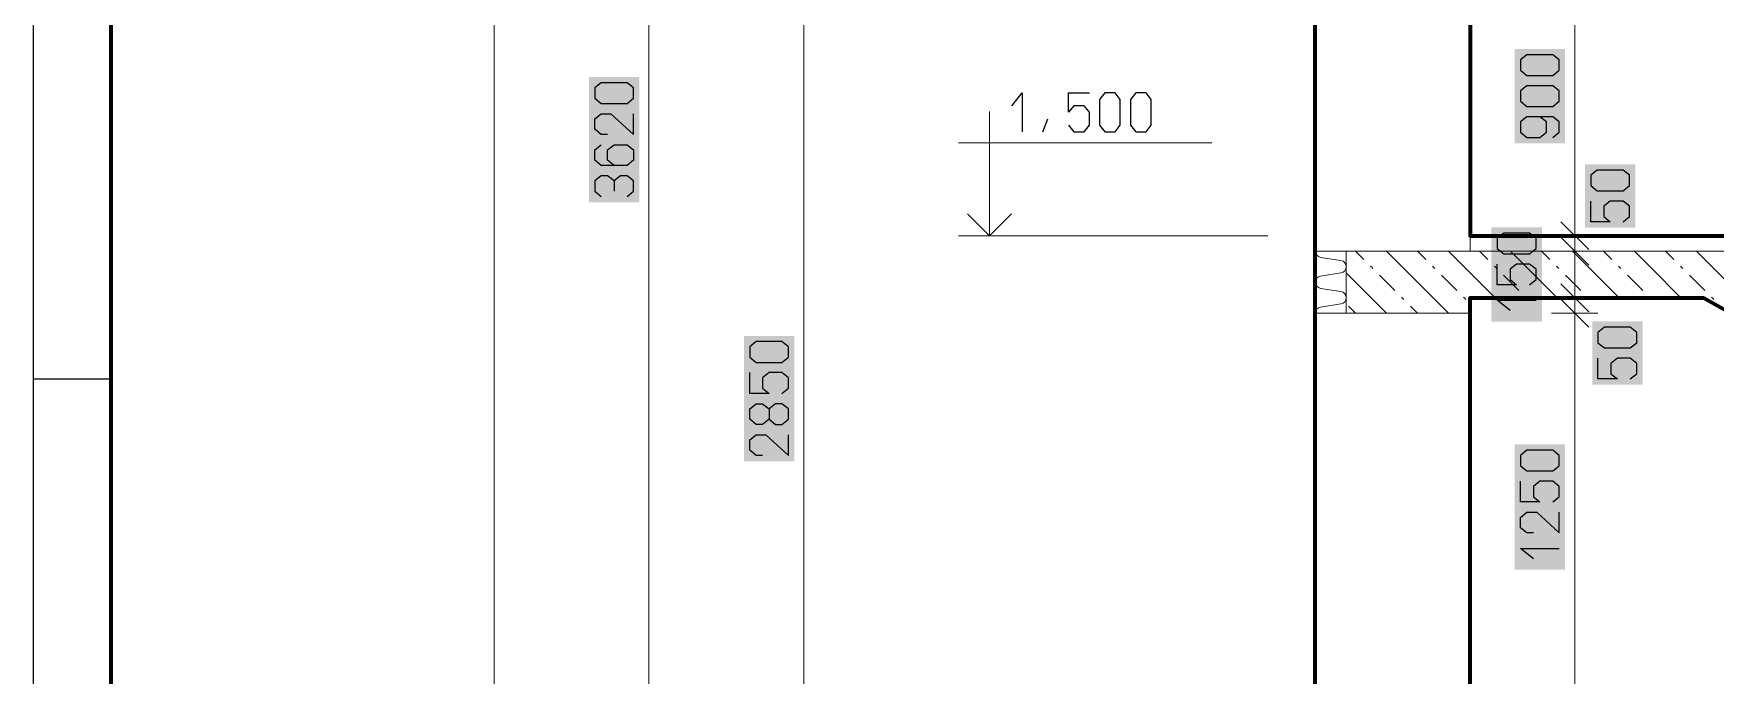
# Model space of a CAD drawing. Header units: millimetres. Extents: x 9557 to 76822, y 14597 to 67378.
# Drawn here: x 47872 to 53299, y 58422 to 60491 of the extents above; entities that cross this region are included whole.
import ezdxf

# ---------------------------------------------------------------- set-up
doc = ezdxf.new("R2010")
doc.units = ezdxf.units.MM
doc.layers.add('PDF_Geometry', color=7, linetype='Continuous')
doc.layers.add('PDF_Solid Fills', color=7, linetype='Continuous')

msp = doc.modelspace()

# ---------------------------------------------------------------- linework, layer by layer
at = {"layer": 'PDF_Geometry', "lineweight": 25}
for points in [[(47871.9, 46628.2), (47871.9, 67128.2), (76572, 67128.2), (76572, 46628.2)], [(52670, 60373.2), (52690.9, 60356.5), (52774.2, 60356.5), (52795, 60373.2), (52795, 60406.5), (52774.2, 60423.2), (52690.9, 60423.2), (52670, 60406.5)], [(49682.6, 60282.9), (49703.5, 60266.2), (49786.7, 60266.2), (49807.6, 60282.9), (49807.6, 60316.2), (49786.7, 60332.9), (49703.5, 60332.9), (49682.6, 60316.2)], [(51328.6, 60300.1), (51311.9, 60279.3), (51311.9, 60196), (51328.6, 60175.1), (51361.9, 60175.1), (51378.6, 60196), (51378.6, 60279.3), (51361.9, 60300.1)], [(51428.6, 60300.1), (51411.9, 60279.3), (51411.9, 60196), (51428.6, 60175.1), (51461.9, 60175.1), (51478.6, 60196), (51478.6, 60279.3), (51461.9, 60300.1)], [(52670, 60273.2), (52690.9, 60256.5), (52774.2, 60256.5), (52795, 60273.2), (52795, 60306.5), (52774.2, 60323.2), (52690.9, 60323.2), (52670, 60306.5)], [(52896.9, 60001.5), (52917.8, 59984.8), (53001, 59984.8), (53021.9, 60001.5), (53021.9, 60034.8), (53001, 60051.5), (52917.8, 60051.5), (52896.9, 60034.8)], [(52595, 59798.2), (52615.9, 59781.5), (52699.2, 59781.5), (52720, 59798.2), (52720, 59831.5), (52699.2, 59848.2), (52615.9, 59848.2), (52595, 59831.5)], [(52920, 59494.8), (52940.9, 59478.1), (53024.2, 59478.1), (53045, 59494.8), (53045, 59528.1), (53024.2, 59544.8), (52940.9, 59544.8), (52920, 59528.1)], [(50182.6, 59448.2), (50203.5, 59431.5), (50286.7, 59431.5), (50307.6, 59448.2), (50307.6, 59481.5), (50286.7, 59498.2), (50203.5, 59498.2), (50182.6, 59481.5)], [(50307.6, 59248.2), (50307.6, 59281.5), (50286.7, 59298.2), (50266, 59298.2), (50245.1, 59281.5), (50245.1, 59248.2), (50266, 59231.5), (50286.7, 59231.5)], [(52670, 59098.2), (52690.9, 59081.5), (52774.2, 59081.5), (52795, 59098.2), (52795, 59131.5), (52774.2, 59148.2), (52690.9, 59148.2), (52670, 59131.5)]]:
    msp.add_lwpolyline(points, close=True, dxfattribs=at)
at = {"layer": 'PDF_Geometry', "lineweight": 70}
msp.add_lwpolyline([(48121.9, 66878.2), (76322, 66878.2), (76322, 46878.2), (48121.9, 46878.2)], close=True, dxfattribs=at)
at = {"layer": 'PDF_Geometry', "lineweight": 18}
for points in [[(49282.6, 57889.8), (49357.6, 57889.8), (49857.6, 57889.8), (49857.6, 57939.8), (49857.6, 58339.8), (49857.6, 61959.3), (49857.6, 65742.5), (49357.6, 65742.5), (49357.6, 65817.5)], [(49782.6, 57889.8), (49857.6, 57889.8), (50357.6, 57889.8), (50357.6, 60739.8), (50357.6, 62239.8), (50357.6, 65742.5), (49857.6, 65742.5), (49857.6, 65817.5)], [(49357.6, 54489.8), (49357.6, 54989.8), (49357.6, 56589.8), (49357.6, 57889.8), (49357.6, 65742.5)], [(52845, 62564.8), (52845, 62489.8), (52845, 62239.8), (52845, 60739.8), (52845, 59839.8), (52845, 59789.8), (52845, 59639.8), (52845, 59589.8), (52845, 58339.8), (52845, 58039.8), (52845, 56839.8), (52845, 56789.8), (52845, 56639.8), (52845, 56449.7), (52845, 56439.8), (52845, 56286.5), (52845, 55854.4), (52845, 55739.2), (52845, 55339.8), (52845, 55264.8)], [(50956.6, 59839.8), (50956.6, 60239.8)], [(50856.6, 60139.8), (51674.2, 60139.8)], [(50885.9, 59910.5), (50956.6, 59839.8), (51027.3, 59910.5)], [(52890, 59794.8), (52800, 59884.8)], [(50856.6, 59839.8), (51854.2, 59839.8)], [(52507.6, 59839.8), (52507.6, 59789.8)], [(52920, 59839.8), (52845, 59839.8), (52770, 59839.8)], [(52890, 59744.8), (52800, 59834.8)], [(52107.6, 59589.8), (52107.6, 59789.8)], [(52164.5, 59763.2), (52137.8, 59789.8)], [(52437.8, 59589.8), (52289.7, 59738), (52237.8, 59789.8)], [(52364.5, 59763.2), (52337.8, 59789.8)], [(52587.8, 59639.8), (52489.7, 59738), (52437.8, 59789.8)], [(52564.5, 59763.2), (52537.8, 59789.8)], [(52787.8, 59639.8), (52689.7, 59738), (52637.8, 59789.8)], [(52764.5, 59763.2), (52737.8, 59789.8)], [(52920, 59789.8), (52845, 59789.8), (52770, 59789.8)], [(52987.8, 59639.8), (52889.7, 59738), (52837.8, 59789.8)], [(52964.5, 59763.2), (52937.8, 59789.8)], [(53187.8, 59639.8), (53089.7, 59738), (53037.8, 59789.8)], [(53164.5, 59763.2), (53137.8, 59789.8)], [(53550.7, 59476.9), (53489.7, 59538), (53289.7, 59738), (53237.8, 59789.8)], [(52237.8, 59589.8), (52107.6, 59720)], [(52193.3, 59734.4), (52189.7, 59738), (52186.1, 59741.6)], [(52264.5, 59663.2), (52214.9, 59712.8)], [(52393.3, 59734.4), (52389.7, 59738), (52386.1, 59741.6)], [(52464.5, 59663.2), (52414.9, 59712.8)], [(52593.3, 59734.4), (52589.7, 59738), (52586.1, 59741.6)], [(52664.5, 59663.2), (52614.9, 59712.8)], [(52793.3, 59734.4), (52789.7, 59738), (52786.1, 59741.6)], [(52864.5, 59663.2), (52814.9, 59712.8)], [(52993.3, 59734.4), (52989.7, 59738), (52986.1, 59741.6)], [(53064.5, 59663.2), (53014.9, 59712.8)], [(53193.3, 59734.4), (53189.7, 59738), (53186.1, 59741.6)], [(53264.5, 59663.2), (53214.9, 59712.8)], [(52293.3, 59634.4), (52289.7, 59638), (52286.1, 59641.6)], [(52493.3, 59634.4), (52489.7, 59638), (52486.1, 59641.6)], [(52687.8, 59639.8), (52686.1, 59641.6)], [(52890, 59594.8), (52800, 59684.8)], [(52887.8, 59639.8), (52886.1, 59641.6)], [(53087.8, 59639.8), (53086.1, 59641.6)], [(53293.3, 59634.4), (53289.7, 59638), (53286.1, 59641.6)], [(52137.8, 59589.8), (52114.9, 59612.8)], [(52337.8, 59589.8), (52314.9, 59612.8)], [(52920, 59639.8), (52845, 59639.8), (52770, 59639.8)], [(52920, 59589.8), (52845, 59589.8), (52770, 59589.8)], [(52890, 59544.8), (52800, 59634.8)]]:
    msp.add_lwpolyline(points, dxfattribs=at)
at = {"layer": 'PDF_Geometry', "lineweight": 70}
for points in [[(50007.6, 57889.8), (51537.6, 57889.8), (51537.6, 57939.8), (52037.6, 57939.8), (52037.6, 58339.8), (52007.6, 58339.8), (52007.6, 60739.8), (52507.6, 60739.8), (52507.6, 59839.8), (53507.6, 59839.8)], [(53507.6, 56839.8), (52457.6, 56839.8), (52457.6, 58339.8), (52507.6, 58339.8), (52507.6, 59639.8), (53260.5, 59639.8), (55883.6, 58167.8)]]:
    msp.add_lwpolyline(points, dxfattribs=at)
at = {"layer": 'PDF_Geometry', "lineweight": 25}
for points in [[(51028.6, 60258.5), (51061.9, 60300.1), (51061.9, 60175.1)], [(51211.9, 60196), (51228.6, 60175.1), (51261.9, 60175.1), (51278.6, 60196), (51278.6, 60237.7), (51261.9, 60258.5), (51228.6, 60258.5), (51211.9, 60237.7), (51211.9, 60300.1), (51278.6, 60300.1)], [(49724.2, 60166.2), (49703.5, 60166.2), (49682.6, 60182.9), (49682.6, 60216.2), (49703.5, 60232.9), (49734.7, 60232.9), (49807.6, 60166.2), (49807.6, 60232.9)], [(51128.6, 60175.1), (51145.2, 60216.8)], [(52774.2, 60156.5), (52795, 60173.2), (52795, 60206.5), (52774.2, 60223.2), (52690.9, 60223.2), (52670, 60206.5), (52670, 60173.2), (52690.9, 60156.5), (52732.5, 60156.5), (52753.4, 60173.2), (52753.4, 60206.5), (52732.5, 60223.2)], [(49745.1, 60066.2), (49724.2, 60082.9), (49724.2, 60116.2), (49745.1, 60132.9), (49786.7, 60132.9), (49807.6, 60116.2), (49807.6, 60082.9), (49786.7, 60066.2), (49703.5, 60066.2), (49682.6, 60082.9), (49682.6, 60116.2), (49703.5, 60132.9)], [(49745.1, 60016.2), (49724.2, 60032.9), (49703.5, 60032.9), (49682.6, 60016.2), (49682.6, 59982.9), (49703.5, 59966.2)], [(49786.7, 59966.2), (49807.6, 59982.9), (49807.6, 60016.2), (49786.7, 60032.9), (49766, 60032.9), (49745.1, 60016.2), (49745.1, 59982.9)], [(53001, 59884.8), (53021.9, 59901.5), (53021.9, 59934.8), (53001, 59951.5), (52959.4, 59951.5), (52938.5, 59934.8), (52938.5, 59901.5), (52959.4, 59884.8), (52896.9, 59884.8), (52896.9, 59951.5)], [(52699.2, 59681.5), (52720, 59698.2), (52720, 59731.5), (52699.2, 59748.2), (52657.5, 59748.2), (52636.7, 59731.5), (52636.7, 59698.2), (52657.5, 59681.5), (52595, 59681.5), (52595, 59748.2)], [(52636.7, 59598.2), (52595, 59631.5), (52720, 59631.5)], [(53024.2, 59378.1), (53045, 59394.8), (53045, 59428.1), (53024.2, 59444.8), (52982.5, 59444.8), (52961.7, 59428.1), (52961.7, 59394.8), (52982.5, 59378.1), (52920, 59378.1), (52920, 59444.8)], [(47871.9, 59378.2), (48121.9, 59378.2)], [(50286.7, 59331.5), (50307.6, 59348.2), (50307.6, 59381.5), (50286.7, 59398.2), (50245.1, 59398.2), (50224.2, 59381.5), (50224.2, 59348.2), (50245.1, 59331.5), (50182.6, 59331.5), (50182.6, 59398.2)], [(50245.1, 59248.2), (50224.2, 59231.5), (50203.5, 59231.5), (50182.6, 59248.2), (50182.6, 59281.5), (50203.5, 59298.2), (50224.2, 59298.2), (50245.1, 59281.5)], [(50224.2, 59131.5), (50203.5, 59131.5), (50182.6, 59148.2), (50182.6, 59181.5), (50203.5, 59198.2), (50234.7, 59198.2), (50307.6, 59131.5), (50307.6, 59198.2)], [(52774.2, 58981.5), (52795, 58998.2), (52795, 59031.5), (52774.2, 59048.2), (52732.5, 59048.2), (52711.7, 59031.5), (52711.7, 58998.2), (52732.5, 58981.5), (52670, 58981.5), (52670, 59048.2)], [(52711.7, 58881.5), (52690.9, 58881.5), (52670, 58898.2), (52670, 58931.5), (52690.9, 58948.2), (52722.2, 58948.2), (52795, 58881.5), (52795, 58948.2)], [(52711.7, 58798.2), (52670, 58831.5), (52795, 58831.5)]]:
    msp.add_lwpolyline(points, dxfattribs=at)
at = {"layer": 'PDF_Geometry', "lineweight": 18}
for points in [[(52007.6, 59689.8, -0.368937), (52024.5, 59709.6), (52090.7, 59720, 0.854094), (52090.7, 59759.6), (52024.5, 59770, -0.368937), (52007.6, 59789.8), (53457.6, 59789.8)], [(52507.6, 59589.8), (52007.6, 59589.8, -0.368936), (52024.5, 59609.6), (52090.7, 59620, 0.854093), (52090.7, 59659.6), (52024.5, 59670, -0.368905), (52007.6, 59689.8)]]:
    msp.add_lwpolyline(points, format="xyb", dxfattribs=at)
at = {"layer": 'PDF_Solid Fills', "color": 7, "lineweight": 18, "true_color": 0xffffff, "transparency": 33554559}
for points in [[(52813.8, 60137.7), (52813.8, 60441.9), (52651.3, 60137.7), (52651.3, 60441.9)], [(49826.3, 59947.5), (49826.3, 60351.6), (49663.8, 59947.5), (49663.8, 60351.6)], [(53040.7, 59866), (53040.7, 60070.2), (52878.2, 59866), (52878.2, 60070.2)], [(52738.8, 59562.7), (52738.8, 59866.9), (52576.3, 59562.7), (52576.3, 59866.9)], [(53063.8, 59359.4), (53063.8, 59563.5), (52901.3, 59359.4), (52901.3, 59563.5)], [(52813.8, 58762.7), (52813.8, 59166.9), (52651.3, 58762.7), (52651.3, 59166.9)]]:
    msp.add_solid(points, dxfattribs=at)
at = {"layer": 'PDF_Solid Fills', "color": 7, "lineweight": 25, "true_color": 0xffffff, "transparency": 33554559}
msp.add_solid([(50326.3, 59112.7), (50326.3, 59516.9), (50163.8, 59112.7), (50163.8, 59516.9)], dxfattribs=at)

doc.saveas('drawing.dxf')
